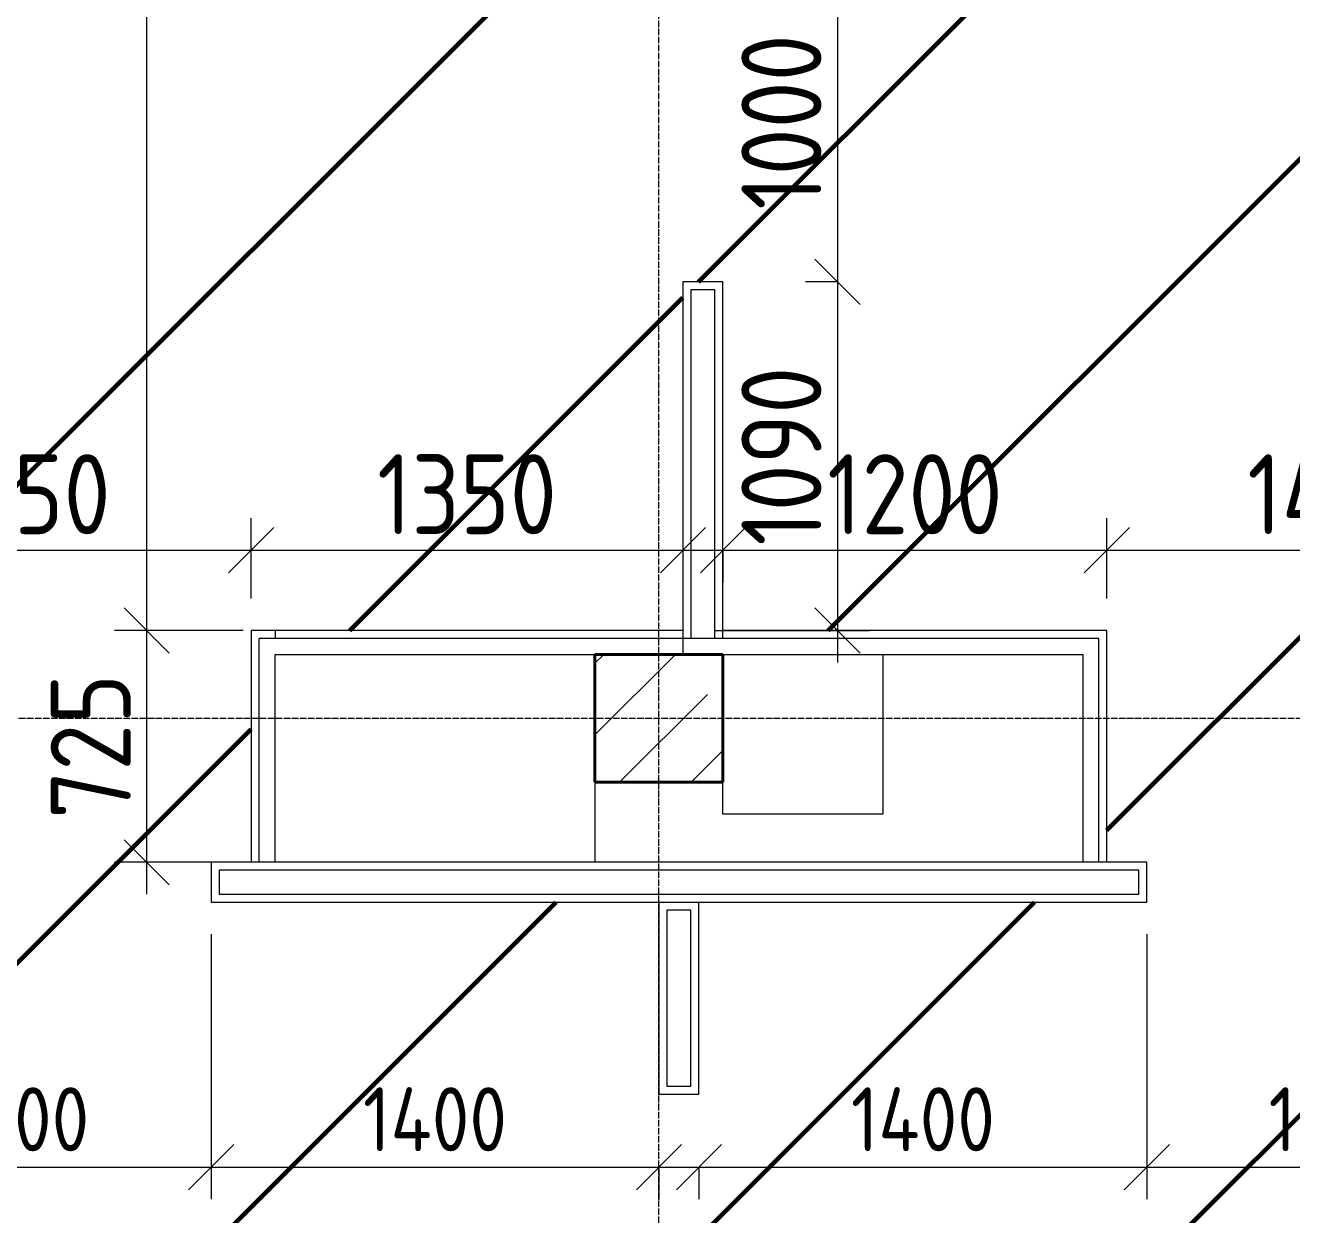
# Model space of a CAD drawing. Header units: millimetres. Extents: x -56773 to 323062, y -262288 to 76460.
# Drawn here: x 25829 to 29787, y -96096 to -92377 of the extents above; entities that cross this region are included whole.
import ezdxf

# ---------------------------------------------------------------- set-up
doc = ezdxf.new("R2010")
doc.units = ezdxf.units.MM
doc.linetypes.add('ADSK_Линия сетки', pattern=[25, 20, -2.5, 0, -2.5])
for name, color, linetype, lineweight in [('1.1)Стяжка керамзит  2 этаж', 5, 'Continuous', 60), ('Несущие колонны', 7, 'Continuous', 18), ('Оси', 7, 'Continuous', 9), ('Перекрытие', 7, 'Continuous', 18), ('Размеры', 7, 'Continuous', 9), ('Стены внутренние', 7, 'Continuous', 18), ('Стены штриховка', 7, 'Continuous', 9)]:
    doc.layers.add(name, color=color, linetype=linetype, lineweight=lineweight)
doc.styles.add('GOST Common_2', font='', dxfattribs={"width": 0.9, "height": 250})
doc.styles.add('GOST Common_3', font='', dxfattribs={"width": 0.9, "height": 200})
doc.styles.get('GOST Common_2').set_extended_font_data('GOST Common')
doc.styles.get('GOST Common_3').set_extended_font_data('GOST Common')
doc.dimstyles.new('ADSK_Основной_2_0_2', dxfattribs={"dimscale": 304.8, "dimtxt": 201.142999, "dimasz": 0.463911, "dimexe": 0.328084, "dimexo": 0.328084, "dimgap": 0.164042, "dimtad": 1, "dimdec": 3, "dimrnd": 0.001, "dimdsep": 46, "dimtxsty": 'GOST Common_3', "dimblk1": 'OBLIQUE', "dimblk2": 'OBLIQUE', "dimsah": 1, "dimcen": 0.09, "dimdle": 0.328084, "dimazin": 2, "dimtfac": 1, "dimtdec": 4, "dimtix": 1, "dimtmove": 0, "dimatfit": 3, "dimfxl": 1, "dimtvp": 1, "dimtolj": 1, "dimtzin": 0, "dimlwd": 20, "dimlwe": 20, "dimarcsym": 2})
doc.dimstyles.new('ADSK_Основной_2_0_3', dxfattribs={"dimscale": 304.8, "dimtxt": 201.142999, "dimasz": 0.463911, "dimexe": 0.328084, "dimexo": 0.328084, "dimgap": 0.164042, "dimtad": 1, "dimdec": 3, "dimrnd": 0.001, "dimdsep": 46, "dimtxsty": 'GOST Common_2', "dimblk1": 'OBLIQUE', "dimblk2": 'OBLIQUE', "dimsah": 1, "dimcen": 0.09, "dimdle": 0.328084, "dimazin": 2, "dimtfac": 1, "dimtdec": 4, "dimtix": 1, "dimtmove": 0, "dimatfit": 3, "dimfxl": 1, "dimtvp": 1, "dimtolj": 1, "dimtzin": 0, "dimlwd": 20, "dimlwe": 20, "dimarcsym": 2})

# ---------------------------------------------------------------- blocks, each defined once
blk = doc.blocks.new('ADSK_КолоннаЖБ_Прямоугольная - 400x400 мм-1807143-Кладочный план 2-го этаж')
at = {"layer": 'Несущие колонны', "lineweight": 40}
for p, q in [((-200, 200), (200, 200)), ((-200, -200), (-200, 200)), ((200, 200), (200, -200)), ((200, -200), (-200, -200))]:
    blk.add_line(p, q, dxfattribs=at)
blk = doc.blocks.new('_Oblique')
at = {"color": 0, "linetype": 'ByBlock', "lineweight": -2}
blk.add_line((-0.5, -0.5), (0.5, 0.5), dxfattribs=at)
blk = doc.blocks.new('*D4796')
at = {"layer": 'Defpoints', "color": 0, "transparency": 16777216}
for p in [(25209.4, -95119.1), (26409.4, -95119.1), (26409.4, -95947.8)]:
    blk.add_point(p, dxfattribs=at)
at = {"layer": 'Размеры', "color": 0, "lineweight": 20, "transparency": 16777216}
for p, q in [((25209.4, -95219.1), (25209.4, -96047.8)), ((26409.4, -95219.1), (26409.4, -96047.8)), ((25109.4, -95947.8), (26509.4, -95947.8))]:
    blk.add_line(p, q, dxfattribs=at)
at = {"layer": 'Размеры', "color": 0, "lineweight": 20, "transparency": 16777216, "xscale": 141.4, "yscale": 141.4, "zscale": 141.4, "rotation": 180}
blk.add_blockref('_Oblique', (25209.4, -95947.8), dxfattribs=at)
at = {"layer": 'Размеры', "color": 0, "lineweight": 20, "transparency": 16777216, "xscale": 141.4, "yscale": 141.4, "zscale": 141.4}
blk.add_blockref('_Oblique', (26409.4, -95947.8), dxfattribs=at)
at = {"layer": 'Размеры', "color": 0, "lineweight": 9, "transparency": 16777216, "insert": (25809.4, -95797.8), "char_height": 200, "width": 560.473, "attachment_point": 5, "style": 'GOST Common_3'}
blk.add_mtext('\\A1;1200', dxfattribs=at)
blk = doc.blocks.new('*D4797')
at = {"layer": 'Defpoints', "color": 0, "transparency": 16777216}
for p in [(26409.4, -95119.1), (27809.4, -95847.8), (27809.4, -95947.8)]:
    blk.add_point(p, dxfattribs=at)
at = {"layer": 'Размеры', "color": 0, "lineweight": 20, "transparency": 16777216}
for p, q in [((26409.4, -95219.1), (26409.4, -96047.8)), ((26309.4, -95947.8), (27909.4, -95947.8)), ((27809.4, -95947.8), (27809.4, -96047.8))]:
    blk.add_line(p, q, dxfattribs=at)
at = {"layer": 'Размеры', "color": 0, "lineweight": 20, "transparency": 16777216, "xscale": 141.4, "yscale": 141.4, "zscale": 141.4, "rotation": 180}
blk.add_blockref('_Oblique', (26409.4, -95947.8), dxfattribs=at)
at = {"layer": 'Размеры', "color": 0, "lineweight": 20, "transparency": 16777216, "xscale": 141.4, "yscale": 141.4, "zscale": 141.4}
blk.add_blockref('_Oblique', (27809.4, -95947.8), dxfattribs=at)
at = {"layer": 'Размеры', "color": 0, "lineweight": 9, "transparency": 16777216, "insert": (27109.4, -95797.8), "char_height": 200, "width": 580.928, "attachment_point": 5, "style": 'GOST Common_3'}
blk.add_mtext('\\A1;1400', dxfattribs=at)
blk = doc.blocks.new('*D4798')
at = {"layer": 'Defpoints', "color": 0, "transparency": 16777216}
for p in [(29334.4, -95119.1), (27934.4, -95847.8), (29334.4, -95947.8)]:
    blk.add_point(p, dxfattribs=at)
at = {"layer": 'Размеры', "color": 0, "lineweight": 20, "transparency": 16777216}
for p, q in [((29334.4, -95219.1), (29334.4, -96047.8)), ((27834.4, -95947.8), (29434.4, -95947.8)), ((27934.4, -95947.8), (27934.4, -96047.8))]:
    blk.add_line(p, q, dxfattribs=at)
at = {"layer": 'Размеры', "color": 0, "lineweight": 20, "transparency": 16777216, "xscale": 141.4, "yscale": 141.4, "zscale": 141.4, "rotation": 180}
blk.add_blockref('_Oblique', (27934.4, -95947.8), dxfattribs=at)
at = {"layer": 'Размеры', "color": 0, "lineweight": 20, "transparency": 16777216, "xscale": 141.4, "yscale": 141.4, "zscale": 141.4}
blk.add_blockref('_Oblique', (29334.4, -95947.8), dxfattribs=at)
at = {"layer": 'Размеры', "color": 0, "lineweight": 9, "transparency": 16777216, "insert": (28634.4, -95797.8), "char_height": 200, "width": 580.928, "attachment_point": 5, "style": 'GOST Common_3'}
blk.add_mtext('\\A1;1400', dxfattribs=at)
blk = doc.blocks.new('*D4799')
at = {"layer": 'Defpoints', "color": 0, "transparency": 16777216}
for p in [(29334.4, -95119.1), (30534.4, -95119.1), (30534.4, -95947.8)]:
    blk.add_point(p, dxfattribs=at)
at = {"layer": 'Размеры', "color": 0, "lineweight": 20, "transparency": 16777216}
for p, q in [((29334.4, -95219.1), (29334.4, -96047.8)), ((30534.4, -95219.1), (30534.4, -96047.8)), ((29234.4, -95947.8), (30634.4, -95947.8))]:
    blk.add_line(p, q, dxfattribs=at)
at = {"layer": 'Размеры', "color": 0, "lineweight": 20, "transparency": 16777216, "xscale": 141.4, "yscale": 141.4, "zscale": 141.4, "rotation": 180}
blk.add_blockref('_Oblique', (29334.4, -95947.8), dxfattribs=at)
at = {"layer": 'Размеры', "color": 0, "lineweight": 20, "transparency": 16777216, "xscale": 141.4, "yscale": 141.4, "zscale": 141.4}
blk.add_blockref('_Oblique', (30534.4, -95947.8), dxfattribs=at)
at = {"layer": 'Размеры', "color": 0, "lineweight": 9, "transparency": 16777216, "insert": (29934.4, -95797.8), "char_height": 200, "width": 560.473, "attachment_point": 5, "style": 'GOST Common_3'}
blk.add_mtext('\\A1;1200', dxfattribs=at)
blk = doc.blocks.new('*D4956')
at = {"layer": 'Defpoints', "color": 0, "transparency": 16777216}
for p in [(26534.4, -94018.1), (25084.4, -94269.1), (26534.4, -94269.1)]:
    blk.add_point(p, dxfattribs=at)
at = {"layer": 'Размеры', "color": 0, "lineweight": 20, "transparency": 16777216}
for p, q in [((25084.4, -94169.1), (25084.4, -93918.1)), ((26534.4, -94169.1), (26534.4, -93918.1)), ((24984.4, -94018.1), (26634.4, -94018.1))]:
    blk.add_line(p, q, dxfattribs=at)
at = {"layer": 'Размеры', "color": 0, "lineweight": 20, "transparency": 16777216, "xscale": 141.4, "yscale": 141.4, "zscale": 141.4, "rotation": 180}
blk.add_blockref('_Oblique', (25084.4, -94018.1), dxfattribs=at)
at = {"layer": 'Размеры', "color": 0, "lineweight": 20, "transparency": 16777216, "xscale": 141.4, "yscale": 141.4, "zscale": 141.4}
blk.add_blockref('_Oblique', (26534.4, -94018.1), dxfattribs=at)
at = {"layer": 'Размеры', "color": 0, "lineweight": 9, "transparency": 16777216, "insert": (25809.4, -93843.1), "char_height": 250, "width": 580.928, "attachment_point": 5, "style": 'GOST Common_2'}
blk.add_mtext('\\A1;1450', dxfattribs=at)
blk = doc.blocks.new('*D4957')
at = {"layer": 'Defpoints', "color": 0, "transparency": 16777216}
for p in [(27884.4, -93918.1), (27884.4, -94018.1), (26534.4, -94269.1)]:
    blk.add_point(p, dxfattribs=at)
at = {"layer": 'Размеры', "color": 0, "lineweight": 20, "transparency": 16777216}
for p, q in [((26534.4, -94169.1), (26534.4, -93918.1)), ((26434.4, -94018.1), (27984.4, -94018.1)), ((27884.4, -94018.1), (27884.4, -94118.1))]:
    blk.add_line(p, q, dxfattribs=at)
at = {"layer": 'Размеры', "color": 0, "lineweight": 20, "transparency": 16777216, "xscale": 141.4, "yscale": 141.4, "zscale": 141.4, "rotation": 180}
blk.add_blockref('_Oblique', (26534.4, -94018.1), dxfattribs=at)
at = {"layer": 'Размеры', "color": 0, "lineweight": 20, "transparency": 16777216, "xscale": 141.4, "yscale": 141.4, "zscale": 141.4}
blk.add_blockref('_Oblique', (27884.4, -94018.1), dxfattribs=at)
at = {"layer": 'Размеры', "color": 0, "lineweight": 9, "transparency": 16777216, "insert": (27209.4, -93843.1), "char_height": 250, "width": 560.473, "attachment_point": 5, "style": 'GOST Common_2'}
blk.add_mtext('\\A1;1350', dxfattribs=at)
blk = doc.blocks.new('*D4958')
at = {"layer": 'Defpoints', "color": 0, "transparency": 16777216}
for p in [(28009.4, -93918.1), (29209.4, -94018.1), (29209.4, -94269.1)]:
    blk.add_point(p, dxfattribs=at)
at = {"layer": 'Размеры', "color": 0, "lineweight": 20, "transparency": 16777216}
for p, q in [((29209.4, -94169.1), (29209.4, -93918.1)), ((27909.4, -94018.1), (29309.4, -94018.1)), ((28009.4, -94018.1), (28009.4, -94118.1))]:
    blk.add_line(p, q, dxfattribs=at)
at = {"layer": 'Размеры', "color": 0, "lineweight": 20, "transparency": 16777216, "xscale": 141.4, "yscale": 141.4, "zscale": 141.4, "rotation": 180}
blk.add_blockref('_Oblique', (28009.4, -94018.1), dxfattribs=at)
at = {"layer": 'Размеры', "color": 0, "lineweight": 20, "transparency": 16777216, "xscale": 141.4, "yscale": 141.4, "zscale": 141.4}
blk.add_blockref('_Oblique', (29209.4, -94018.1), dxfattribs=at)
at = {"layer": 'Размеры', "color": 0, "lineweight": 9, "transparency": 16777216, "insert": (28609.4, -93843.1), "char_height": 250, "width": 560.473, "attachment_point": 5, "style": 'GOST Common_2'}
blk.add_mtext('\\A1;1200', dxfattribs=at)
blk = doc.blocks.new('*D4959')
at = {"layer": 'Defpoints', "color": 0, "transparency": 16777216}
for p in [(30659.4, -94018.1), (29209.4, -94269.1), (30659.4, -94269.1)]:
    blk.add_point(p, dxfattribs=at)
at = {"layer": 'Размеры', "color": 0, "lineweight": 20, "transparency": 16777216}
for p, q in [((29209.4, -94169.1), (29209.4, -93918.1)), ((30659.4, -94169.1), (30659.4, -93918.1)), ((29109.4, -94018.1), (30759.4, -94018.1))]:
    blk.add_line(p, q, dxfattribs=at)
at = {"layer": 'Размеры', "color": 0, "lineweight": 20, "transparency": 16777216, "xscale": 141.4, "yscale": 141.4, "zscale": 141.4, "rotation": 180}
blk.add_blockref('_Oblique', (29209.4, -94018.1), dxfattribs=at)
at = {"layer": 'Размеры', "color": 0, "lineweight": 20, "transparency": 16777216, "xscale": 141.4, "yscale": 141.4, "zscale": 141.4}
blk.add_blockref('_Oblique', (30659.4, -94018.1), dxfattribs=at)
at = {"layer": 'Размеры', "color": 0, "lineweight": 9, "transparency": 16777216, "insert": (29934.4, -93843.1), "char_height": 250, "width": 580.928, "attachment_point": 5, "style": 'GOST Common_2'}
blk.add_mtext('\\A1;1450', dxfattribs=at)
blk = doc.blocks.new('*D4970')
at = {"layer": 'Defpoints', "color": 0, "transparency": 16777216}
for p in [(26308, -88594.1), (26208, -94269.1), (26609.4, -94269.1)]:
    blk.add_point(p, dxfattribs=at)
at = {"layer": 'Размеры', "color": 0, "lineweight": 20, "transparency": 16777216}
for p, q in [((26208, -88494.1), (26208, -94369.1)), ((26208, -88594.1), (26108, -88594.1)), ((26509.4, -94269.1), (26108, -94269.1))]:
    blk.add_line(p, q, dxfattribs=at)
at = {"layer": 'Размеры', "color": 0, "lineweight": 20, "transparency": 16777216, "xscale": 141.4, "yscale": 141.4, "zscale": 141.4}
for p, rotation in [((26208, -88594.1), 90), ((26208, -94269.1), 270)]:
    blk.add_blockref('_Oblique', p, dxfattribs=dict(at, rotation=rotation))
at = {"layer": 'Размеры', "color": 0, "lineweight": 9, "transparency": 16777216, "insert": (26033, -91431.6), "char_height": 250, "width": 605.475, "attachment_point": 5, "rotation": 90, "style": 'GOST Common_2'}
blk.add_mtext('\\A1;5675', dxfattribs=at)
blk = doc.blocks.new('*D4971')
at = {"layer": 'Defpoints', "color": 0, "transparency": 16777216}
for p in [(26609.4, -94269.1), (26208, -94994.1), (26609.4, -94994.1)]:
    blk.add_point(p, dxfattribs=at)
at = {"layer": 'Размеры', "color": 0, "lineweight": 20, "transparency": 16777216}
for p, q in [((26208, -94169.1), (26208, -95094.1)), ((26509.4, -94269.1), (26108, -94269.1)), ((26509.4, -94994.1), (26108, -94994.1))]:
    blk.add_line(p, q, dxfattribs=at)
at = {"layer": 'Размеры', "color": 0, "lineweight": 20, "transparency": 16777216, "xscale": 141.4, "yscale": 141.4, "zscale": 141.4}
for p, rotation in [((26208, -94269.1), 90), ((26208, -94994.1), 270)]:
    blk.add_blockref('_Oblique', p, dxfattribs=dict(at, rotation=rotation))
at = {"layer": 'Размеры', "color": 0, "lineweight": 9, "transparency": 16777216, "insert": (26033, -94631.6), "char_height": 250, "width": 454.106, "attachment_point": 5, "rotation": 90, "style": 'GOST Common_2'}
blk.add_mtext('\\A1;725', dxfattribs=at)
blk = doc.blocks.new('*D4975')
at = {"layer": 'Defpoints', "color": 0, "transparency": 16777216}
for p in [(28467, -92179.1), (28367.1, -93179.1), (28467, -93179.1)]:
    blk.add_point(p, dxfattribs=at)
at = {"layer": 'Размеры', "color": 0, "lineweight": 20, "transparency": 16777216}
for p, q in [((28367.1, -92079.1), (28367.1, -93279.1)), ((28367, -92179.1), (28267.1, -92179.1)), ((28367, -93179.1), (28267.1, -93179.1))]:
    blk.add_line(p, q, dxfattribs=at)
at = {"layer": 'Размеры', "color": 0, "lineweight": 20, "transparency": 16777216, "xscale": 141.4, "yscale": 141.4, "zscale": 141.4}
for p, rotation in [((28367.1, -92179.1), 90), ((28367.1, -93179.1), 270)]:
    blk.add_blockref('_Oblique', p, dxfattribs=dict(at, rotation=rotation))
at = {"layer": 'Размеры', "color": 0, "lineweight": 9, "transparency": 16777216, "insert": (28192.1, -92679.1), "char_height": 250, "width": 560.473, "attachment_point": 5, "rotation": 90, "style": 'GOST Common_2'}
blk.add_mtext('\\A1;1000', dxfattribs=at)
blk = doc.blocks.new('*D4976')
at = {"layer": 'Defpoints', "color": 0, "transparency": 16777216}
for p in [(28467, -93179.1), (27884.4, -94269.1), (28367.1, -94269.1)]:
    blk.add_point(p, dxfattribs=at)
at = {"layer": 'Размеры', "color": 0, "lineweight": 20, "transparency": 16777216}
for p, q in [((28367.1, -93079.1), (28367.1, -94369.1)), ((28367, -93179.1), (28267.1, -93179.1)), ((27984.4, -94269.1), (28467.1, -94269.1))]:
    blk.add_line(p, q, dxfattribs=at)
at = {"layer": 'Размеры', "color": 0, "lineweight": 20, "transparency": 16777216, "xscale": 141.4, "yscale": 141.4, "zscale": 141.4}
for p, rotation in [((28367.1, -93179.1), 90), ((28367.1, -94269.1), 270)]:
    blk.add_blockref('_Oblique', p, dxfattribs=dict(at, rotation=rotation))
at = {"layer": 'Размеры', "color": 0, "lineweight": 9, "transparency": 16777216, "insert": (28192.1, -93724.1), "char_height": 250, "width": 560.473, "attachment_point": 5, "rotation": 90, "style": 'GOST Common_2'}
blk.add_mtext('\\A1;1090', dxfattribs=at)

msp = doc.modelspace()

# ---------------------------------------------------------------- hatches: boundary and pattern name
at = {"layer": '1.1)Стяжка керамзит  2 этаж', "transparency": 33554687}
h = msp.add_hatch(dxfattribs=at)
h.set_pattern_fill('ANSI31', color=5, scale=333)
h.paths.add_polyline_path([(34409.3615, -88594.0666), (34009.3615, -88594.0666), (34009.3615, -88744.0666), (33609.3615, -88744.0666), (33609.3615, -88594.0666), (32903.5498, -88594.0666), (32903.5498, -96144.5668), (41383.1934, -96144.5668), (41383.1934, -95344.0666), (41109.3615, -95344.0666), (41109.3615, -95219.0666), (41383.1934, -95219.0666), (41383.1934, -92844.0666), (39734.3615, -92844.0666), (39734.3615, -94344.0666), (40009.3615, -94344.0666), (40034.3615, -94344.0666), (40034.3615, -95219.0666), (40209.3615, -95219.0666), (40209.3615, -95344.0666), (36934.3615, -95344.0666), (36934.3615, -95094.0666), (37059.3615, -95094.0666), (37059.3615, -95219.0666), (39334.3615, -95219.0666), (39334.3615, -93019.0666), (37059.3615, -93019.0666), (37059.3615, -93894.0666), (36934.3615, -93894.0666), (36934.3615, -92694.0666), (37059.3615, -92694.0666), (37059.3615, -92719.0666), (39259.3615, -92719.0666), (39259.3615, -92544.0666), (39384.3615, -92544.0666), (39384.3615, -92719.0666), (41383.1934, -92719.0666), (41383.1934, -91444.0666), (39384.3615, -91444.0666), (39384.3615, -91644.0666), (39259.3615, -91644.0666), (39259.3615, -91444.0666), (38284.3615, -91444.0666), (38284.3615, -91269.0666), (37059.3615, -91269.0666), (37059.3615, -91794.0666), (36934.3615, -91794.0666), (36934.3615, -89869.0666), (37059.3615, -89869.0666), (37059.3615, -91144.0666), (40009.3615, -91144.0666), (40009.3615, -90944.0666), (40059.3615, -90944.0666), (40059.3615, -91144.0666), (41383.1934, -91144.0666), (41383.1934, -89944.0666), (40059.3615, -89944.0666), (40059.3615, -90204.0666), (40009.3615, -90204.0666), (40009.3615, -89794.0666), (40059.3615, -89794.0666), (40059.3615, -89894.0666), (41383.1934, -89894.0666), (41383.1934, -88594.0666), (40059.3615, -88594.0666), (40059.3615, -89054.0666), (40009.3615, -89054.0666), (40009.3615, -88744.0666), (39609.3615, -88744.0666), (39609.3615, -88594.0666), (37059.3615, -88594.0666), (37059.3615, -88969.0666), (36934.3615, -88969.0666), (36934.3615, -88594.0666), (34534.3615, -88594.0666), (34534.3615, -95119.0666), (33034.3615, -95119.0666), (33034.3615, -94994.0666), (33134.3615, -94994.0666), (33134.3615, -94269.0666), (34409.3615, -94269.0666)])
h.paths.add_polyline_path([(41734.3615, -89944.0666), (41383.1934, -89944.0666), (41383.1934, -91144.0666), (41734.3615, -91144.0666)])
h.paths.add_polyline_path([(41734.3615, -88594.0666), (41383.1934, -88594.0666), (41383.1934, -89894.0666), (41734.3615, -89894.0666)])
h.paths.add_polyline_path([(41734.3615, -92844.0666), (41383.1934, -92844.0666), (41383.1934, -95219.0666), (41734.3615, -95219.0666)])
h.paths.add_polyline_path([(41734.3615, -91444.0666), (41383.1934, -91444.0666), (41383.1934, -92719.0666), (41734.3615, -92719.0666)])
h.paths.add_polyline_path([(27884.3615, -88744.0666), (27609.3615, -88744.0666), (27609.3615, -88594.0666), (27009.3615, -88594.0666), (25359.3615, -88594.0666), (24784.3615, -88594.0666), (24784.3615, -94269.0666), (25084.3615, -94269.0666), (25084.3615, -94994.0666), (25209.3615, -94994.0666), (25209.3615, -95119.0666), (24534.3615, -95119.0666), (24534.3615, -94994.0666), (24659.3615, -94994.0666), (24659.3615, -88594.0666), (24423.9062, -88594.0666), (24423.9062, -96144.5668), (32903.5498, -96144.5668), (32903.5498, -88594.0666), (31334.3615, -88594.0666), (31334.3615, -92179.0666), (31209.3615, -92179.0666), (31209.3615, -88594.0666), (30209.3615, -88594.0666), (28559.3615, -88594.0666), (28009.3615, -88594.0666), (28009.3615, -88744.0666), (28009.3615, -92179.0666), (27884.3615, -92179.0666)])
h.paths.add_polyline_path([(27884.3615, -93179.0666), (28009.3615, -93179.0666), (28009.3615, -94269.0666), (29209.3615, -94269.0666), (29209.3615, -94994.0666), (29334.3615, -94994.0666), (29334.3615, -95119.0666), (27934.3615, -95119.0666), (27934.3615, -95719.0666), (27809.3615, -95719.0666), (27809.3615, -95119.0666), (26409.3615, -95119.0666), (26409.3615, -94994.0666), (26534.3615, -94994.0666), (26534.3615, -94269.0666), (27884.3615, -94269.0666)], flags=16)
h.paths.add_polyline_path([(27909.3615, -93204.0666), (27984.3615, -93204.0666), (27984.3615, -94294.0666), (27909.3615, -94294.0666)], flags=0)
h.paths.add_polyline_path([(28509.3615, -94344.0666), (28509.3615, -94844.0666), (28009.3615, -94844.0666), (28009.3615, -94744.0666), (27609.3615, -94744.0666), (27609.3615, -94344.0666)], flags=0)
h.paths.add_polyline_path([(27609.3615, -94344.0666), (28009.3615, -94344.0666), (28009.3615, -94744.0666), (27609.3615, -94744.0666)], flags=0)
h.paths.add_polyline_path([(26434.3615, -95019.0666), (29309.3615, -95019.0666), (29309.3615, -95094.0666), (26434.3615, -95094.0666)], flags=0)
h.paths.add_polyline_path([(27834.3615, -95144.0666), (27909.3615, -95144.0666), (27909.3615, -95694.0666), (27834.3615, -95694.0666)], flags=0)
h.paths.add_polyline_path([(30659.3615, -94269.0666), (31209.3615, -94269.0666), (31209.3615, -93179.0666), (31334.3615, -93179.0666), (31334.3615, -94269.0666), (31709.3615, -94269.0666), (31709.3615, -94994.0666), (31834.3615, -94994.0666), (31834.3615, -95119.0666), (30534.3615, -95119.0666), (30534.3615, -94994.0666), (30659.3615, -94994.0666)], flags=16)
h.paths.add_polyline_path([(30684.3615, -94294.0666), (31234.3615, -94294.0666), (31234.3615, -93204.0666), (31309.3615, -93204.0666), (31309.3615, -94294.0666), (31684.3615, -94294.0666), (31684.3615, -95019.0666), (31809.3615, -95019.0666), (31809.3615, -95094.0666), (30559.3615, -95094.0666), (30559.3615, -95019.0666), (30684.3615, -95019.0666)], flags=0)
h.paths.add_polyline_path([(30734.3615, -94344.0666), (31634.3615, -94344.0666), (31634.3615, -94994.0666), (30734.3615, -94994.0666)], flags=0)
at = {"layer": 'Несущие колонны', "lineweight": 9}
h = msp.add_hatch(dxfattribs=at)
h.set_pattern_fill('FP_1', color=256, style=0, pattern_type=2)
h.set_pattern_definition([(45, (9.36, -97949.04), (-224.5064, 224.5064), []), (45, (233.87, -97949.04), (-224.5064, 224.5064), [396.875, -79.375, 3.353, -76.022])])
h.paths.add_polyline_path([(27609.3615, -94744.0666), (28009.3615, -94744.0666), (28009.3615, -94344.0666), (27609.3615, -94344.0666)])

# ---------------------------------------------------------------- linework, layer by layer
for p, q in [((28009.3615, -94344.0666), (27609.3615, -94344.0666)), ((27609.3615, -94344.0666), (27609.3615, -94744.0666)), ((28009.3615, -94744.0666), (28009.3615, -94344.0666)), ((27609.3615, -94744.0666), (28009.3615, -94744.0666))]:
    msp.add_line(p, q, dxfattribs=at)
at = {"layer": 'Оси', "linetype": 'ADSK_Линия сетки', "lineweight": 5}
for p, q in [((27809.3615, -108922.9178), (27809.3615, -87921.5904)), ((62525.08, -94544.0666), (-25230.7352, -94544.0666))]:
    msp.add_line(p, q, dxfattribs=at)
at = {"layer": 'Перекрытие'}
for p, q in [((28509.3615, -94344.0666), (28509.3615, -94844.0666)), ((27609.3615, -94744.0666), (27609.3615, -94994.0666)), ((28009.3615, -94844.0666), (28009.3615, -94744.0666)), ((28509.3615, -94844.0666), (28009.3615, -94844.0666))]:
    msp.add_line(p, q, dxfattribs=at)
at = {"layer": 'Стены внутренние', "lineweight": 5}
for p, q in [((27884.3615, -93179.0666), (27884.3615, -94344.0666)), ((28009.3615, -93179.0666), (27884.3615, -93179.0666)), ((28009.3615, -94269.0666), (28009.3615, -93179.0666)), ((26534.3615, -94269.0666), (26534.3615, -94994.0666)), ((27884.3615, -94269.0666), (26534.3615, -94269.0666)), ((26609.3615, -94269.0666), (26609.3615, -94294.0666)), ((29209.3615, -94269.0666), (28009.3615, -94269.0666)), ((29209.3615, -94994.0666), (29209.3615, -94269.0666)), ((26609.3615, -94994.0666), (26609.3615, -94344.0666)), ((26609.3615, -94344.0666), (29134.3615, -94344.0666)), ((29134.3615, -94344.0666), (29134.3615, -94994.0666)), ((29334.3615, -94994.0666), (26409.3615, -94994.0666)), ((26409.3615, -94994.0666), (26409.3615, -95119.0666)), ((29334.3615, -95119.0666), (29334.3615, -94994.0666)), ((26409.3615, -95119.0666), (29334.3615, -95119.0666)), ((27809.3615, -95119.0666), (27809.3615, -95719.0666)), ((27934.3615, -95719.0666), (27934.3615, -95119.0666)), ((27809.3615, -95719.0666), (27934.3615, -95719.0666))]:
    msp.add_line(p, q, dxfattribs=at)
at = {"layer": 'Стены штриховка', "lineweight": 9}
for p, q in [((27909.3615, -93204.0666), (27909.3615, -94294.0666)), ((27984.3615, -93204.0666), (27909.3615, -93204.0666)), ((27984.3615, -94294.0666), (27984.3615, -93204.0666)), ((28009.3615, -94294.0666), (28009.3615, -94269.0666)), ((26559.3615, -94994.0666), (26559.3615, -94294.0666)), ((29184.3615, -94294.0666), (26559.3615, -94294.0666)), ((29184.3615, -94994.0666), (29184.3615, -94294.0666)), ((29309.3615, -95019.0666), (26434.3615, -95019.0666)), ((26434.3615, -95019.0666), (26434.3615, -95094.0666)), ((29309.3615, -95094.0666), (29309.3615, -95019.0666)), ((26434.3615, -95094.0666), (29309.3615, -95094.0666)), ((27909.3615, -95144.0666), (27834.3615, -95144.0666)), ((27834.3615, -95144.0666), (27834.3615, -95694.0666)), ((27909.3615, -95694.0666), (27909.3615, -95144.0666)), ((27834.3615, -95694.0666), (27909.3615, -95694.0666))]:
    msp.add_line(p, q, dxfattribs=at)

# ---------------------------------------------------------------- block references
at = {"layer": 'Несущие колонны', "lineweight": 40, "rotation": 89.9999999999999}
msp.add_blockref('ADSK_КолоннаЖБ_Прямоугольная - 400x400 мм-1807143-Кладочный план 2-го этаж', (27809.3615, -94544.0666), dxfattribs=at)

# ---------------------------------------------------------------- dimensions: what is measured, and where the dimension line sits
at = {"layer": 'Размеры', "lineweight": 9}
for base, p1, p2, override, picture, middle in [((26207.996, -94269.0666), (26307.9809, -88594.0666), (26609.3615, -94269.0666), {"dimpost": '<>', "dimfxl": 5682.99703}, '*D4970', (26032.996, -91431.5666)), ((28367.0603, -93179.0666), (28467.0452, -92179.0666), (28467.0452, -93179.0666), {"dimpost": '<>', "dimfxl": 1000}, '*D4975', (28192.0603, -92679.0666)), ((28367.0603, -94269.0666), (28467.0452, -93179.0666), (27884.3615, -94269.0666), {"dimpost": '<>', "dimfxl": 1235.969359}, '*D4976', (28192.0603, -93724.0666)), ((26207.996, -94994.0666), (26609.3615, -94269.0666), (26609.3615, -94994.0666), {"dimpost": '<>', "dimfxl": 725}, '*D4971', (26032.996, -94631.5666))]:
    dim = msp.add_linear_dim(base=base, p1=p1, p2=p2, angle=90, dimstyle='ADSK_Основной_2_0_3', override=override, dxfattribs=at)
    dim.commit()
    dim.dimension.update_dxf_attribs({"geometry": picture, "text_midpoint": middle})
for base, p1, p2, dimstyle, override, picture, middle in [((26534.3615, -94018.0641), (25084.3615, -94269.0666), (26534.3615, -94269.0666), 'ADSK_Основной_2_0_3', {"dimpost": '<>', "dimfxl": 1450}, '*D4956', (25809.3615, -93843.0641)), ((27884.3615, -94018.0641), (26534.3615, -94269.0666), (27884.3615, -93918.0792), 'ADSK_Основной_2_0_3', {"dimpost": '<>', "dimfxl": 1394.880698}, '*D4957', (27209.3615, -93843.0641)), ((29209.3615, -94018.0641), (28009.3615, -93918.0792), (29209.3615, -94269.0666), 'ADSK_Основной_2_0_3', {"dimpost": '<>', "dimfxl": 1250.276833}, '*D4958', (28609.3615, -93843.0641)), ((30659.3615, -94018.0641), (29209.3615, -94269.0666), (30659.3615, -94269.0666), 'ADSK_Основной_2_0_3', {"dimpost": '<>', "dimfxl": 1450}, '*D4959', (29934.3615, -93843.0641)), ((26409.3615, -95947.7511), (25209.3615, -95119.0666), (26409.3615, -95119.0666), 'ADSK_Основной_2_0_2', {"dimpost": '<>', "dimfxl": 1200}, '*D4796', (25809.3615, -95797.7511)), ((27809.3615, -95947.7511), (26409.3615, -95119.0666), (27809.3615, -95847.7662), 'ADSK_Основной_2_0_2', {"dimpost": '<>', "dimfxl": 1578.291206}, '*D4797', (27109.3615, -95797.7511)), ((29334.3615, -95947.7511), (27934.3615, -95847.7662), (29334.3615, -95119.0666), 'ADSK_Основной_2_0_2', {"dimpost": '<>', "dimfxl": 1578.291206}, '*D4798', (28634.3615, -95797.7511)), ((30534.3615, -95947.7511), (29334.3615, -95119.0666), (30534.3615, -95119.0666), 'ADSK_Основной_2_0_2', {"dimpost": '<>', "dimfxl": 1200}, '*D4799', (29934.3615, -95797.7511))]:
    dim = msp.add_linear_dim(base=base, p1=p1, p2=p2, dimstyle=dimstyle, override=override, dxfattribs=at)
    dim.commit()
    dim.dimension.update_dxf_attribs({"geometry": picture, "text_midpoint": middle})

doc.saveas('drawing.dxf')
